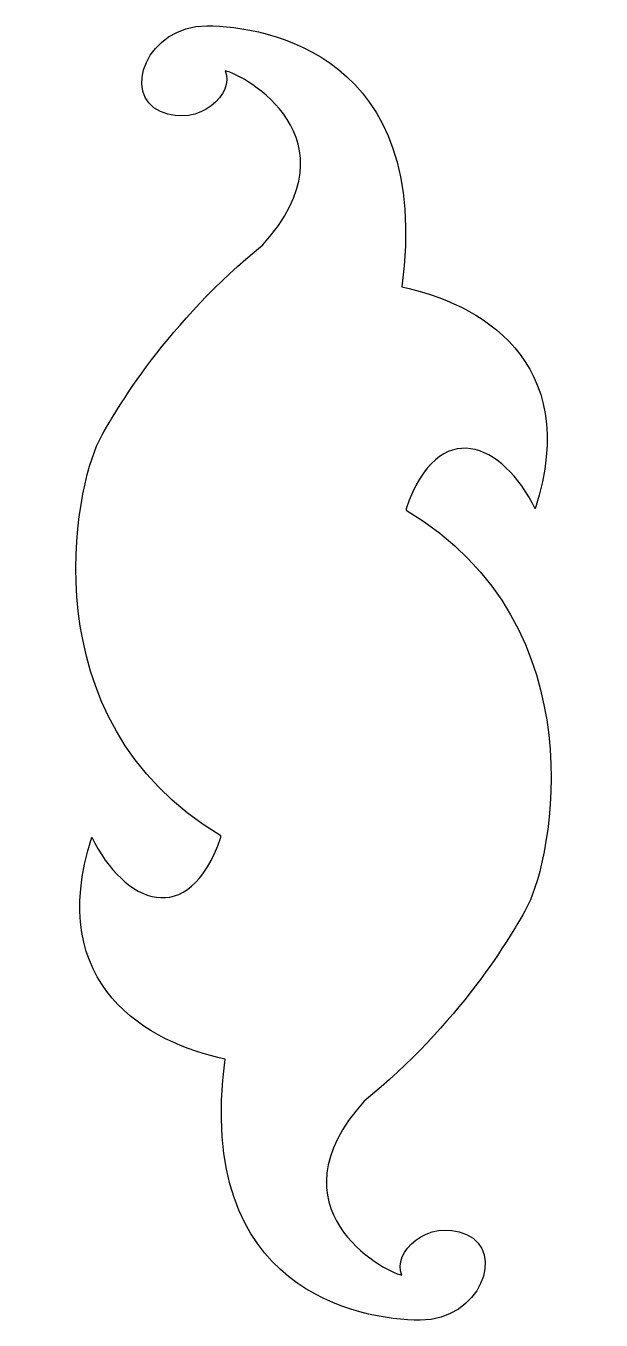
# Model space of a CAD drawing. Header units: centimetres. Extents: x -5 to 5, y -11.2 to 11.2.
import ezdxf

# ---------------------------------------------------------------- set-up
doc = ezdxf.new("R2010")
doc.units = ezdxf.units.CM
doc.header["$MEASUREMENT"] = 0
doc.layers.add('Camada 1', color=7, linetype='Continuous')

msp = doc.modelspace()

# ---------------------------------------------------------------- linework, layer by layer
at = {"layer": 'Camada 1'}
for points, knots in [([(1.60209, 2.84008), (2.16039, 4.46645), (3.27701, 3.98096), (3.83528, 2.84008), (3.83528, 2.84008), (4.66059, 5.41313), (2.84005, 6.40836), (1.52925, 6.67537), (1.52925, 6.67537), (2.06329, 10.68061), (-0.80104, 11.19035), (-1.84482, 11.19035), (-1.84482, 11.19035), (-2.8886, 11.19035), (-3.32556, 10.00092), (-2.64587, 9.70964), (-2.64587, 9.70964), (-1.96621, 9.41836), (-1.35933, 10.02521), (-1.52925, 10.41359), (-1.52925, 10.41359), (-1.18942, 10.34078), (0.77681, 9.24844), (-0.87385, 7.40361), (-0.87385, 7.40361), (-2.50022, 6.09279), (-3.43896, 4.53796), (-3.71394, 4.00522), (-3.71394, 4.00522), (-4.10232, 3.25272), (-4.97619, -0.80104), (-1.60209, -2.81579), (-1.60209, -2.81579), (-1.60209, -2.81579), (-1.60209, -2.84008), (-1.60209, -2.84008), (-1.60209, -2.84008), (-2.16039, -4.46645), (-3.27701, -3.98096), (-3.83531, -2.84008), (-3.83531, -2.84008), (-4.66062, -5.41312), (-2.84008, -6.40835), (-1.52928, -6.67537), (-1.52928, -6.67537), (-2.06332, -10.68061), (0.80104, -11.19038), (1.84482, -11.19038), (1.84482, -11.19038), (2.8886, -11.19038), (3.32553, -10.00095), (2.64587, -9.70964), (2.64587, -9.70964), (1.96618, -9.41836), (1.35933, -10.02521), (1.52925, -10.41359), (1.52925, -10.41359), (1.18942, -10.34075), (-0.77678, -9.24844), (0.87385, -7.40358), (0.87385, -7.40358), (2.50022, -6.09278), (3.43893, -4.5379), (3.71391, -4.00522), (3.71391, -4.00522), (4.10229, -3.25274), (4.97616, 0.80104), (1.60209, 2.81579), (1.60209, 2.81579), (1.60209, 2.81579), (1.60209, 2.84008), (1.60209, 2.84008)], [0, 0, 0, 0, 0.05263158, 0.05263158, 0.05263158, 0.05263158, 0.10526316, 0.10526316, 0.10526316, 0.10526316, 0.15789474, 0.15789474, 0.15789474, 0.15789474, 0.21052632, 0.21052632, 0.21052632, 0.21052632, 0.26315789, 0.26315789, 0.26315789, 0.26315789, 0.31578947, 0.31578947, 0.31578947, 0.31578947, 0.36842105, 0.36842105, 0.36842105, 0.36842105, 0.42105263, 0.42105263, 0.42105263, 0.42105263, 0.47368421, 0.47368421, 0.47368421, 0.47368421, 0.52631579, 0.52631579, 0.52631579, 0.52631579, 0.57894737, 0.57894737, 0.57894737, 0.57894737, 0.63157895, 0.63157895, 0.63157895, 0.63157895, 0.68421053, 0.68421053, 0.68421053, 0.68421053, 0.73684211, 0.73684211, 0.73684211, 0.73684211, 0.78947368, 0.78947368, 0.78947368, 0.78947368, 0.84210526, 0.84210526, 0.84210526, 0.84210526, 0.89473684, 0.89473684, 0.89473684, 0.89473684, 1, 1, 1, 1]), ([(1.60209, 2.84008), (1.60209, 2.84008), (1.60209, 2.84008), (1.60209, 2.84008), (1.60209, 2.84008), (1.60209, 2.84008), (1.60209, 2.84008), (1.60209, 2.84008)], [0, 0, 0, 0, 0.33333333, 0.33333333, 0.33333333, 0.33333333, 1, 1, 1, 1])]:
    msp.add_open_spline(points, degree=3, knots=knots, dxfattribs=at)

doc.saveas('drawing.dxf')
